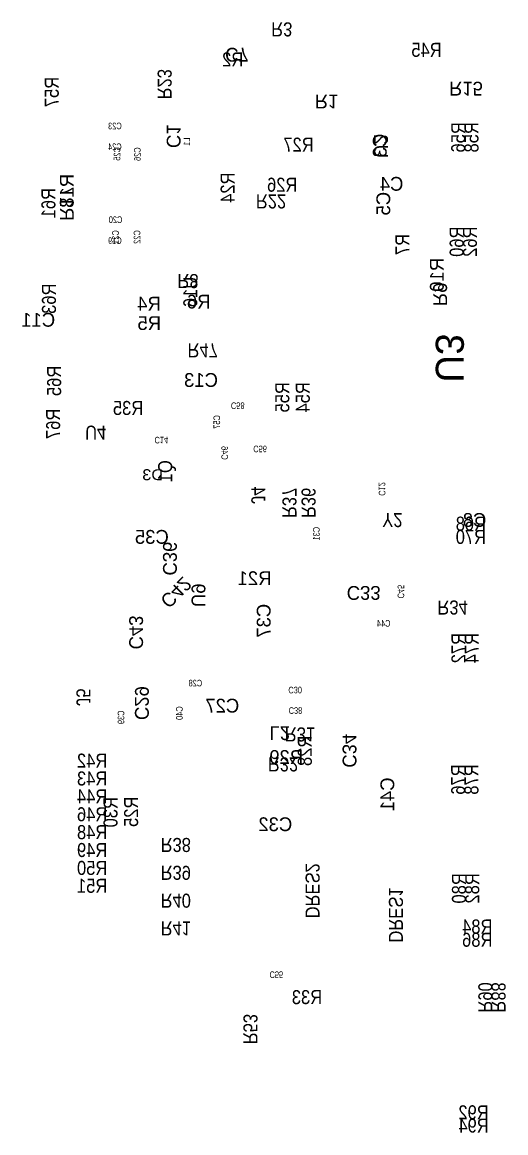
# Model space of a CAD drawing. Extents: x -209 to 15, y 9 to 85.
# Drawn here: x -7.1 to 14.8, y 25.2 to 75.4 of the extents above; entities that cross this region are included whole.
import ezdxf
from ezdxf.enums import TextEntityAlignment as Align

# ---------------------------------------------------------------- set-up
doc = ezdxf.new("R2010")
doc.units = 0
doc.layers.add('RD_SILKSCREEN_BOTTOM', color=1, linetype='CONTINUOUS')

msp = doc.modelspace()

# ---------------------------------------------------------------- texts
at = {"layer": 'RD_SILKSCREEN_BOTTOM', "text_generation_flag": 2}
for s, height, rotation, width, p in [('R3', 0.635, 180, 0.88, (4.1288, 75.4356)), ('R23', 0.635, 270, 0.88, (-1.014, 71.9524)), ('R57', 0.635, 90, 0.88, (-5.4918, 72.969)), ('R56', 0.635, 90, 0.88, (12.9137, 70.917)), ('R58', 0.635, 90, 0.88, (13.5137, 70.917)), ('L1', 0.2997, 90, 0.839173, (0.4565, 70.223)), ('C25', 0.2997, 90, 0.839173, (-2.7051, 69.7896)), ('C26', 0.2997, 90, 0.839173, (-1.7838, 69.7791)), ('R24', 0.635, 90, 0.88, (2.4693, 68.6364)), ('R61', 0.635, 90, 0.88, (-5.6446, 67.9351)), ('R22', 0.635, 180, 0.88, (3.4323, 67.6454)), ('C21', 0.2997, 90, 0.839173, (-2.7739, 66.0265)), ('C22', 0.2997, 90, 0.839173, (-1.7997, 66.0289)), ('R60', 0.635, 90, 0.88, (12.8425, 66.1926)), ('R62', 0.635, 90, 0.88, (13.4425, 66.1926)), ('R7', 0.635, 90, 0.88, (10.3838, 65.8576)), ('R8', 0.635, 180, 0.88, (-0.1175, 64.0391)), ('R63', 0.635, 90, 0.88, (-5.621, 63.6119)), ('U16', 0.635, 90, 0.88, (0.782, 63.9162)), ('R47', 0.635, 180, 0.88, (0.3399, 60.9053)), ('R65', 0.635, 90, 0.88, (-5.3843, 59.8884)), ('R55', 0.635, 90, 0.88, (4.9489, 59.1453)), ('R54', 0.635, 90, 0.88, (5.8761, 59.1453)), ('R67', 0.635, 90, 0.88, (-5.4308, 57.9441)), ('C58', 0.2997, 180, 0.839173, (2.3049, 58.2316)), ('C57', 0.2997, 90, 0.839173, (1.8135, 57.6551)), ('U4', 0.635, 180, 0.88, (-4.2954, 57.1787)), ('C14', 0.2997, 180, 0.839173, (-1.1544, 56.673)), ('C46', 0.2997, 270, 0.839173, (1.8717, 55.6341)), ('C56', 0.2997, 180, 0.839173, (3.3157, 56.2751)), ('Q1', 0.635, 90, 0.88, (-0.3562, 55.6127)), ('J4', 0.635, 270, 0.88, (3.2267, 53.6372)), ('R37', 0.635, 270, 0.88, (4.6385, 52.9961)), ('R36', 0.635, 270, 0.88, (5.5019, 52.9961)), ('C12', 0.2997, 270, 0.839173, (8.9967, 54.0038)), ('Y2', 0.635, 180, 0.88, (9.1569, 53.2184)), ('C31', 0.2997, 90, 0.839173, (6.3214, 52.5953)), ('C45', 0.2997, 270, 0.839173, (9.8502, 49.3569)), ('R34', 0.635, 180, 0.88, (11.6566, 49.2613)), ('R72', 0.635, 90, 0.88, (12.9232, 47.7889)), ('R74', 0.635, 90, 0.88, (13.5232, 47.7889)), ('C30', 0.2997, 180, 0.839173, (4.9036, 45.3586)), ('J5', 0.635, 270, 0.88, (-4.6921, 44.4908)), ('C39', 0.2997, 90, 0.839173, (-2.5258, 44.2828)), ('C40', 0.2997, 90, 0.839173, (0.1197, 44.472)), ('C38', 0.2997, 180, 0.839173, (4.917, 44.4294)), ('R31', 0.635, 180, 0.88, (4.7416, 43.5132)), ('R28', 0.635, 90, 0.88, (5.9658, 43.1387)), ('R32', 0.635, 180, 0.88, (3.9769, 42.1562)), ('R76', 0.635, 90, 0.88, (12.911, 41.8401)), ('R78', 0.635, 90, 0.88, (13.511, 41.8401)), ('R30', 0.635, 90, 0.88, (-2.8317, 40.359)), ('R25', 0.635, 90, 0.88, (-1.8985, 40.3798)), ('R38', 0.635, 180, 0.88, (-0.8796, 38.5094)), ('R39', 0.635, 180, 0.88, (-0.8796, 37.2493)), ('DRES2', 0.635, 270, 0.88, (5.6836, 34.8719)), ('R80', 0.635, 90, 0.88, (12.9469, 36.9123)), ('R82', 0.635, 90, 0.88, (13.5469, 36.9123)), ('DRES1', 0.635, 270, 0.88, (9.4572, 33.7741)), ('R40', 0.635, 180, 0.88, (-0.8796, 35.9892)), ('R41', 0.635, 180, 0.88, (-0.8796, 34.7291)), ('C55', 0.2997, 180, 0.839173, (4.0507, 32.4699)), ('R90', 0.635, 270, 0.88, (13.506, 30.6043)), ('R88', 0.635, 270, 0.88, (14.106, 30.6043)), ('R33', 0.635, 0.494, 0.88, (6.4364, 30.995)), ('R53', 0.635, 270, 0.88, (2.8721, 29.1699))]:
    msp.add_text(s, height=height, rotation=rotation, dxfattribs=dict(at, width=width)).set_placement(p)
for s, height, width, p in [('R45', 0.635, 0.88, (11.8461, 73.8769)), ('R2', 0.635, 0.88, (2.8601, 73.4438)), ('C23', 0.2997, 0.839173, (-2.6395, 70.5986)), ('C24', 0.2997, 0.839173, (-2.6436, 69.6568)), ('R27', 0.635, 0.88, (6.0528, 69.5847)), ('R26', 0.635, 0.88, (5.3123, 67.7706)), ('C20', 0.2997, 0.839173, (-2.6111, 66.3536)), ('C19', 0.2997, 0.839173, (-2.6396, 65.4048)), ('R35', 0.635, 0.88, (-1.6681, 57.6618)), ('D3', 0.5, 1.1048, (-0.7653, 54.7076)), ('R68', 0.635, 0.88, (13.8547, 52.4253)), ('R70', 0.635, 0.88, (13.8547, 51.8253)), ('C44', 0.2997, 0.839173, (9.5292, 48.076)), ('C28', 0.2997, 0.839173, (1.0036, 45.3711)), ('R42', 0.635, 0.88, (-3.2952, 41.6964)), ('R43', 0.635, 0.88, (-3.2952, 40.8864)), ('R44', 0.635, 0.88, (-3.2952, 40.0764)), ('R46', 0.635, 0.88, (-3.2952, 39.2664)), ('R48', 0.635, 0.88, (-3.2952, 38.4564)), ('R49', 0.635, 0.88, (-3.2952, 37.6464)), ('R50', 0.635, 0.88, (-3.2952, 36.8364)), ('R51', 0.635, 0.88, (-3.2952, 36.0264)), ('R84', 0.635, 0.88, (14.1451, 34.1842)), ('R86', 0.635, 0.88, (14.1451, 33.5842)), ('R92', 0.635, 0.88, (13.9762, 25.7705)), ('R94', 0.635, 0.88, (13.9762, 25.1705))]:
    msp.add_text(s, height=height, dxfattribs=dict(at, width=width)).set_placement(p)
for s, rotation, p in [('C7', 180, (2.0417, 74.2854)), ('R15', 180, (12.1825, 72.7493)), ('R1', 180, (6.0969, 72.1656)), ('C1', 270, (-0.6035, 69.7458)), ('C3', 90, (9.3557, 70.398)), ('U2', 270, (8.7874, 69.2965)), ('R18', 90, (-4.8162, 68.5728)), ('R17', 270, (-5.4403, 66.4555)), ('C5', 90, (9.5166, 67.7635)), ('R10', 90, (11.9392, 64.774)), ('R9', 270, (11.465, 62.5893)), ('C36', 270, (-0.7712, 50.3921)), ('C42', 225, (-0.9442, 49.3041)), ('U9', 270, (0.5214, 48.9627)), ('C33', 180, (7.5474, 49.9164)), ('C37', 90, (4.0998, 49.1116)), ('C43', 270, (-2.3027, 47.0459)), ('C29', 270, (-2.0409, 43.8484)), ('L2', 180, (4.0507, 43.5669)), ('C34', 270, (7.3616, 41.6923)), ('C41', 90, (9.6994, 41.2496))]:
    msp.add_text(s, height=0.625, rotation=rotation, dxfattribs=at).set_placement(p)
for s, p in [('C4', (10.1134, 67.8139)), ('R4', (-0.8679, 62.3904)), ('R6', (1.3803, 62.4823)), ('C11', (-5.6546, 61.6591)), ('R5', (-0.8603, 61.5101)), ('C13', (1.7168, 58.9334)), ('C8', (13.8704, 52.5951)), ('C35', (-0.5083, 51.8292)), ('R21', (4.141, 49.9574)), ('C27', (2.6803, 44.1879)), ('R29', (5.5724, 41.8627)), ('C32', (5.081, 38.8187))]:
    msp.add_text(s, height=0.625, dxfattribs=at).set_placement(p)
at = {"layer": 'RD_SILKSCREEN_BOTTOM', "text_generation_flag": 2, "width": 1.02}
msp.add_text('U3', height=1.27, rotation=270, dxfattribs=at).set_placement((11.5796, 60.2345), align=Align.CENTER)

doc.saveas('drawing.dxf')
